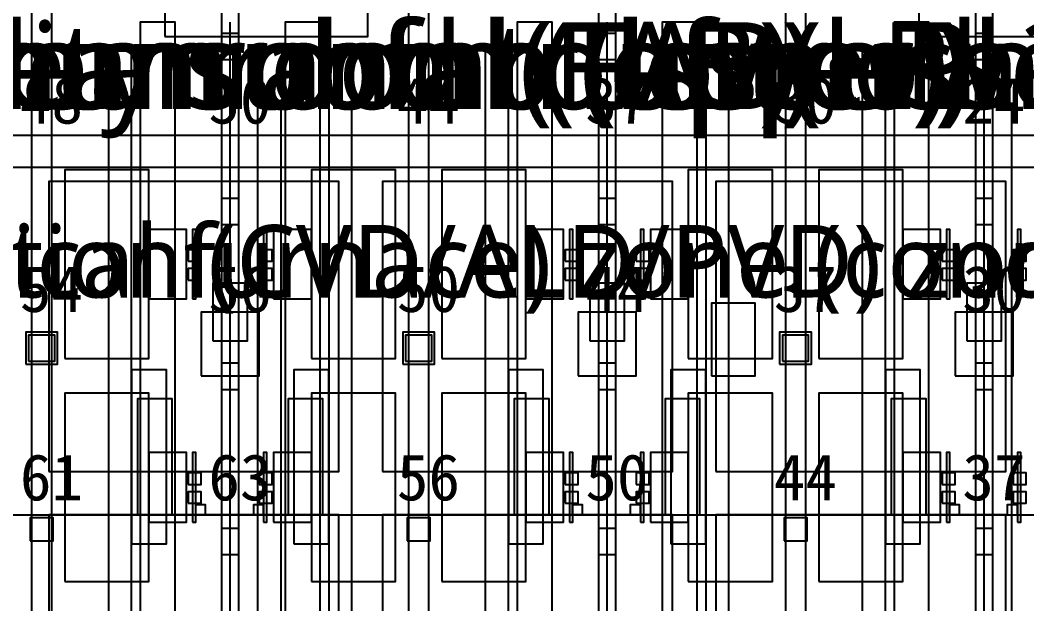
# Model space of a CAD drawing. Header units: metres. Extents: x -1640 to 1560, y -268 to 2338.
# Drawn here: x 67.01 to 101.72, y 1440.93 to 1461.07 of the extents above; entities that cross this region are included whole.
import ezdxf

# ---------------------------------------------------------------- set-up
doc = ezdxf.new("R2010")
doc.units = ezdxf.units.M
for name, color, linetype in [('1F_CHL', 4, 'Continuous'), ('1F_PUMP', 2, 'Continuous'), ('1F_SCR', 3, 'Continuous'), ('1F_STRUCT_COLUMN', 8, 'Continuous'), ('1F_TEXT', 7, 'Continuous'), ('2F_CSF_LATERAL_RACK_CONCEPT', 9, 'Continuous'), ('2F_RFG', 5, 'Continuous'), ('2F_STRUCT_COLUMN', 8, 'Continuous'), ('2F_TEXT', 7, 'Continuous'), ('2F_VMB', 6, 'Continuous'), ('3F_CLEANROOM_OVERHEAD_PIPE_DUCT_CONCEPT', 9, 'Continuous'), ('3F_CVD', 3, 'Continuous'), ('3F_EHS_EGRESS_DIST_M', 2, 'Continuous'), ('3F_FOUP', 5, 'Continuous'), ('3F_OHT', 9, 'Continuous'), ('3F_OHTV', 1, 'Continuous'), ('3F_STRUCT_COLUMN', 8, 'Continuous'), ('3F_TBAR', 6, 'Continuous'), ('3F_TEXT', 7, 'Continuous'), ('4F_FFU', 1, 'Continuous'), ('4F_STRUCT_PLENUM_TRUSS_CONCEPT', 9, 'Continuous'), ('4F_TEXT', 7, 'Continuous'), ('5F_CHL', 4, 'Continuous'), ('5F_PUMP', 2, 'Continuous'), ('5F_SCR', 3, 'Continuous'), ('5F_STRUCT_COLUMN', 8, 'Continuous'), ('5F_TEXT', 7, 'Continuous'), ('6F_CSF_LATERAL_RACK_CONCEPT', 9, 'Continuous'), ('6F_RFG', 5, 'Continuous'), ('6F_STRUCT_COLUMN', 8, 'Continuous'), ('6F_TEXT', 7, 'Continuous'), ('6F_VMB', 6, 'Continuous'), ('7F_CLEANROOM_OVERHEAD_PIPE_DUCT_CONCEPT', 9, 'Continuous'), ('7F_CVD', 3, 'Continuous'), ('7F_EHS_EGRESS_DIST_M', 2, 'Continuous'), ('7F_FOUP', 5, 'Continuous'), ('7F_OHT', 9, 'Continuous'), ('7F_OHTV', 1, 'Continuous'), ('7F_STRUCT_COLUMN', 8, 'Continuous'), ('7F_TBAR', 6, 'Continuous'), ('7F_TEXT', 7, 'Continuous'), ('8F_FFU', 1, 'Continuous'), ('8F_STRUCT_PLENUM_TRUSS_CONCEPT', 9, 'Continuous'), ('8F_TEXT', 7, 'Continuous'), ('EHS_GAS_SUPPLY', 3, 'Continuous'), ('EHS_PROCESS_EXHAUST', 1, 'Continuous'), ('EHS_TREATED_EXHAUST', 30, 'Continuous'), ('RF_RSC', 4, 'Continuous'), ('UTIL_GAS.SPEC_CONCEPT', 3, 'Continuous'), ('UTIL_PCW.R_CONCEPT', 1, 'Continuous'), ('UTIL_PCW.S_CONCEPT', 6, 'Continuous'), ('UTIL_UPW.R_CONCEPT', 2, 'Continuous'), ('UTIL_UPW.S_CONCEPT', 1, 'Continuous')]:
    doc.layers.add(name, color=color, linetype=linetype)
doc.styles.add('KO', font='malgun.ttf')

msp = doc.modelspace()

# ---------------------------------------------------------------- linework, layer by layer
at = {"layer": '1F_CHL'}
msp.add_lwpolyline([(90.85, 1448.8), (92.35, 1448.8), (92.35, 1451.3), (90.85, 1451.3)], close=True, dxfattribs=at)
at = {"layer": '1F_PUMP'}
for points in [[(71.05, 1444), (72.25, 1444), (72.25, 1448), (71.05, 1448)], [(76.25, 1444), (77.45, 1444), (77.45, 1448), (76.25, 1448)], [(84.05, 1444), (85.25, 1444), (85.25, 1448), (84.05, 1448)], [(89.25, 1444), (90.45, 1444), (90.45, 1448), (89.25, 1448)], [(97.05, 1444), (98.25, 1444), (98.25, 1448), (97.05, 1448)]]:
    msp.add_lwpolyline(points, close=True, dxfattribs=at)
at = {"layer": '1F_SCR'}
for points in [[(73.25, 1448.8), (75.25, 1448.8), (75.25, 1451), (73.25, 1451)], [(86.25, 1448.8), (88.25, 1448.8), (88.25, 1451), (86.25, 1451)], [(99.25, 1448.8), (101.25, 1448.8), (101.25, 1451), (99.25, 1451)]]:
    msp.add_lwpolyline(points, close=True, dxfattribs=at)
at = {"layer": '1F_STRUCT_COLUMN'}
for points in [[(67.2, 1449.2), (68.3, 1449.2), (68.3, 1450.3), (67.2, 1450.3)], [(80.2, 1449.2), (81.3, 1449.2), (81.3, 1450.3), (80.2, 1450.3)], [(93.2, 1449.2), (94.3, 1449.2), (94.3, 1450.3), (93.2, 1450.3)]]:
    msp.add_lwpolyline(points, close=True, dxfattribs=at)
at = {"layer": '2F_CSF_LATERAL_RACK_CONCEPT'}
for points in [[(70.05, 1310), (70.85, 1310), (70.85, 1460), (70.05, 1460)], [(77.65, 1310), (78.45, 1310), (78.45, 1460), (77.65, 1460)], [(83.05, 1310), (83.85, 1310), (83.85, 1460), (83.05, 1460)], [(90.65, 1310), (91.45, 1310), (91.45, 1460), (90.65, 1460)], [(96.05, 1310), (96.85, 1310), (96.85, 1460), (96.05, 1460)]]:
    msp.add_lwpolyline(points, close=True, dxfattribs=at)
at = {"layer": '2F_RFG'}
for points in [[(70.85, 1443), (72.05, 1443), (72.05, 1449), (70.85, 1449)], [(76.45, 1443), (77.65, 1443), (77.65, 1449), (76.45, 1449)], [(83.85, 1443), (85.05, 1443), (85.05, 1449), (83.85, 1449)], [(89.45, 1443), (90.65, 1443), (90.65, 1449), (89.45, 1449)], [(96.85, 1443), (98.05, 1443), (98.05, 1449), (96.85, 1449)]]:
    msp.add_lwpolyline(points, close=True, dxfattribs=at)
at = {"layer": '2F_STRUCT_COLUMN'}
for points in [[(67.3, 1449.3), (68.2, 1449.3), (68.2, 1450.2), (67.3, 1450.2)], [(80.3, 1449.3), (81.2, 1449.3), (81.2, 1450.2), (80.3, 1450.2)], [(93.3, 1449.3), (94.2, 1449.3), (94.2, 1450.2), (93.3, 1450.2)]]:
    msp.add_lwpolyline(points, close=True, dxfattribs=at)
at = {"layer": '2F_VMB'}
for points in [[(73.65, 1450), (74.85, 1450), (74.85, 1452), (73.65, 1452)], [(86.65, 1450), (87.85, 1450), (87.85, 1452), (86.65, 1452)], [(99.65, 1450), (100.85, 1450), (100.85, 1452), (99.65, 1452)]]:
    msp.add_lwpolyline(points, close=True, dxfattribs=at)
at = {"layer": '3F_CLEANROOM_OVERHEAD_PIPE_DUCT_CONCEPT'}
for points in [[(71.15, 1309), (72.35, 1309), (72.35, 1461), (71.15, 1461)], [(76.15, 1309), (77.35, 1309), (77.35, 1461), (76.15, 1461)], [(84.15, 1309), (85.35, 1309), (85.35, 1461), (84.15, 1461)], [(89.15, 1309), (90.35, 1309), (90.35, 1461), (89.15, 1461)], [(97.15, 1309), (98.35, 1309), (98.35, 1461), (97.15, 1461)]]:
    msp.add_lwpolyline(points, close=True, dxfattribs=at)
at = {"layer": '3F_CVD'}
for points in [[(68.55, 1449.4), (71.45, 1449.4), (71.45, 1455.9), (68.55, 1455.9)], [(77.05, 1449.4), (79.95, 1449.4), (79.95, 1455.9), (77.05, 1455.9)], [(81.55, 1449.4), (84.45, 1449.4), (84.45, 1455.9), (81.55, 1455.9)], [(90.05, 1449.4), (92.95, 1449.4), (92.95, 1455.9), (90.05, 1455.9)], [(94.55, 1449.4), (97.45, 1449.4), (97.45, 1455.9), (94.55, 1455.9)], [(71.45, 1451.45), (72.75, 1451.45), (72.75, 1453.85), (71.45, 1453.85)], [(75.75, 1451.45), (77.05, 1451.45), (77.05, 1453.85), (75.75, 1453.85)], [(84.45, 1451.45), (85.75, 1451.45), (85.75, 1453.85), (84.45, 1453.85)], [(88.75, 1451.45), (90.05, 1451.45), (90.05, 1453.85), (88.75, 1453.85)], [(97.45, 1451.45), (98.75, 1451.45), (98.75, 1453.85), (97.45, 1453.85)], [(68.55, 1441.7), (71.45, 1441.7), (71.45, 1448.2), (68.55, 1448.2)], [(77.05, 1441.7), (79.95, 1441.7), (79.95, 1448.2), (77.05, 1448.2)], [(81.55, 1441.7), (84.45, 1441.7), (84.45, 1448.2), (81.55, 1448.2)], [(90.05, 1441.7), (92.95, 1441.7), (92.95, 1448.2), (90.05, 1448.2)], [(94.55, 1441.7), (97.45, 1441.7), (97.45, 1448.2), (94.55, 1448.2)], [(71.45, 1443.75), (72.75, 1443.75), (72.75, 1446.15), (71.45, 1446.15)], [(75.75, 1443.75), (77.05, 1443.75), (77.05, 1446.15), (75.75, 1446.15)], [(84.45, 1443.75), (85.75, 1443.75), (85.75, 1446.15), (84.45, 1446.15)], [(88.75, 1443.75), (90.05, 1443.75), (90.05, 1446.15), (88.75, 1446.15)], [(97.45, 1443.75), (98.75, 1443.75), (98.75, 1446.15), (97.45, 1446.15)]]:
    msp.add_lwpolyline(points, close=True, dxfattribs=at)
at = {"layer": '3F_FOUP'}
for points in [[(72.8, 1452.75), (73.25, 1452.75), (73.25, 1453.15), (72.8, 1453.15)], [(75.25, 1452.75), (75.7, 1452.75), (75.7, 1453.15), (75.25, 1453.15)], [(85.8, 1452.75), (86.25, 1452.75), (86.25, 1453.15), (85.8, 1453.15)], [(88.25, 1452.75), (88.7, 1452.75), (88.7, 1453.15), (88.25, 1453.15)], [(98.8, 1452.75), (99.25, 1452.75), (99.25, 1453.15), (98.8, 1453.15)], [(101.25, 1452.75), (101.7, 1452.75), (101.7, 1453.15), (101.25, 1453.15)], [(72.8, 1452.1), (73.25, 1452.1), (73.25, 1452.5), (72.8, 1452.5)], [(75.25, 1452.1), (75.7, 1452.1), (75.7, 1452.5), (75.25, 1452.5)], [(85.8, 1452.1), (86.25, 1452.1), (86.25, 1452.5), (85.8, 1452.5)], [(88.25, 1452.1), (88.7, 1452.1), (88.7, 1452.5), (88.25, 1452.5)], [(98.8, 1452.1), (99.25, 1452.1), (99.25, 1452.5), (98.8, 1452.5)], [(101.25, 1452.1), (101.7, 1452.1), (101.7, 1452.5), (101.25, 1452.5)], [(72.8, 1445.05), (73.25, 1445.05), (73.25, 1445.45), (72.8, 1445.45)], [(75.25, 1445.05), (75.7, 1445.05), (75.7, 1445.45), (75.25, 1445.45)], [(85.8, 1445.05), (86.25, 1445.05), (86.25, 1445.45), (85.8, 1445.45)], [(88.25, 1445.05), (88.7, 1445.05), (88.7, 1445.45), (88.25, 1445.45)], [(98.8, 1445.05), (99.25, 1445.05), (99.25, 1445.45), (98.8, 1445.45)], [(101.25, 1445.05), (101.7, 1445.05), (101.7, 1445.45), (101.25, 1445.45)], [(72.8, 1444.4), (73.25, 1444.4), (73.25, 1444.8), (72.8, 1444.8)], [(75.25, 1444.4), (75.7, 1444.4), (75.7, 1444.8), (75.25, 1444.8)], [(85.8, 1444.4), (86.25, 1444.4), (86.25, 1444.8), (85.8, 1444.8)], [(88.25, 1444.4), (88.7, 1444.4), (88.7, 1444.8), (88.25, 1444.8)], [(98.8, 1444.4), (99.25, 1444.4), (99.25, 1444.8), (98.8, 1444.8)], [(101.25, 1444.4), (101.7, 1444.4), (101.7, 1444.8), (101.25, 1444.8)]]:
    msp.add_lwpolyline(points, close=True, dxfattribs=at)
at = {"layer": '3F_OHT'}
for p, q in [((74.25, 1389), (74.25, 1461)), ((87.25, 1389), (87.25, 1461)), ((100.25, 1389), (100.25, 1461))]:
    msp.add_line(p, q, dxfattribs=at)
at = {"layer": '3F_OHTV'}
for points in [[(73.95, 1459.71), (74.55, 1459.71), (74.55, 1460.61), (73.95, 1460.61)], [(86.95, 1459.71), (87.55, 1459.71), (87.55, 1460.61), (86.95, 1460.61)], [(99.95, 1459.71), (100.55, 1459.71), (100.55, 1460.61), (99.95, 1460.61)], [(73.95, 1454.02), (74.55, 1454.02), (74.55, 1454.92), (73.95, 1454.92)], [(86.95, 1454.02), (87.55, 1454.02), (87.55, 1454.92), (86.95, 1454.92)], [(99.95, 1454.02), (100.55, 1454.02), (100.55, 1454.92), (99.95, 1454.92)], [(73.95, 1448.33), (74.55, 1448.33), (74.55, 1449.23), (73.95, 1449.23)], [(86.95, 1448.33), (87.55, 1448.33), (87.55, 1449.23), (86.95, 1449.23)], [(99.95, 1448.33), (100.55, 1448.33), (100.55, 1449.23), (99.95, 1449.23)], [(73.95, 1442.63), (74.55, 1442.63), (74.55, 1443.53), (73.95, 1443.53)], [(86.95, 1442.63), (87.55, 1442.63), (87.55, 1443.53), (86.95, 1443.53)], [(99.95, 1442.63), (100.55, 1442.63), (100.55, 1443.53), (99.95, 1443.53)]]:
    msp.add_lwpolyline(points, close=True, dxfattribs=at)
at = {"layer": '3F_STRUCT_COLUMN'}
for points in [[(67.35, 1443.1), (68.15, 1443.1), (68.15, 1443.9), (67.35, 1443.9)], [(80.35, 1443.1), (81.15, 1443.1), (81.15, 1443.9), (80.35, 1443.9)], [(93.35, 1443.1), (94.15, 1443.1), (94.15, 1443.9), (93.35, 1443.9)]]:
    msp.add_lwpolyline(points, close=True, dxfattribs=at)
at = {"layer": '3F_TBAR'}
for points in [[(72.95, 1451.45), (73.07, 1451.45), (73.07, 1453.85), (72.95, 1453.85)], [(75.4, 1451.45), (75.52, 1451.45), (75.52, 1453.85), (75.4, 1453.85)], [(85.95, 1451.45), (86.07, 1451.45), (86.07, 1453.85), (85.95, 1453.85)], [(88.4, 1451.45), (88.52, 1451.45), (88.52, 1453.85), (88.4, 1453.85)], [(98.95, 1451.45), (99.07, 1451.45), (99.07, 1453.85), (98.95, 1453.85)], [(101.4, 1451.45), (101.52, 1451.45), (101.52, 1453.85), (101.4, 1453.85)], [(72.95, 1443.75), (73.07, 1443.75), (73.07, 1446.15), (72.95, 1446.15)], [(75.4, 1443.75), (75.52, 1443.75), (75.52, 1446.15), (75.4, 1446.15)], [(85.95, 1443.75), (86.07, 1443.75), (86.07, 1446.15), (85.95, 1446.15)], [(88.4, 1443.75), (88.52, 1443.75), (88.52, 1446.15), (88.4, 1446.15)], [(98.95, 1443.75), (99.07, 1443.75), (99.07, 1446.15), (98.95, 1446.15)], [(101.4, 1443.75), (101.52, 1443.75), (101.52, 1446.15), (101.4, 1446.15)]]:
    msp.add_lwpolyline(points, close=True, dxfattribs=at)
at = {"layer": '4F_FFU'}
for points in [[(68, 1445.5), (78, 1445.5), (78, 1455.5), (68, 1455.5)], [(79.5, 1445.5), (89.5, 1445.5), (89.5, 1455.5), (79.5, 1455.5)], [(91, 1445.5), (101, 1445.5), (101, 1455.5), (91, 1455.5)], [(68, 1434), (78, 1434), (78, 1444), (68, 1444)], [(79.5, 1434), (89.5, 1434), (89.5, 1444), (79.5, 1444)], [(91, 1434), (101, 1434), (101, 1444), (91, 1444)]]:
    msp.add_lwpolyline(points, close=True, dxfattribs=at)
at = {"layer": '4F_STRUCT_PLENUM_TRUSS_CONCEPT'}
for points in [[(67.4, 1306), (68.1, 1306), (68.1, 1464), (67.4, 1464)], [(80.4, 1306), (81.1, 1306), (81.1, 1464), (80.4, 1464)], [(93.4, 1306), (94.1, 1306), (94.1, 1464), (93.4, 1464)]]:
    msp.add_lwpolyline(points, close=True, dxfattribs=at)
at = {"layer": '5F_CHL'}
msp.add_lwpolyline([(90.85, 1448.8), (92.35, 1448.8), (92.35, 1451.3), (90.85, 1451.3)], close=True, dxfattribs=at)
at = {"layer": '5F_PUMP'}
for points in [[(71.05, 1444), (72.25, 1444), (72.25, 1448), (71.05, 1448)], [(76.25, 1444), (77.45, 1444), (77.45, 1448), (76.25, 1448)], [(84.05, 1444), (85.25, 1444), (85.25, 1448), (84.05, 1448)], [(89.25, 1444), (90.45, 1444), (90.45, 1448), (89.25, 1448)], [(97.05, 1444), (98.25, 1444), (98.25, 1448), (97.05, 1448)]]:
    msp.add_lwpolyline(points, close=True, dxfattribs=at)
at = {"layer": '5F_SCR'}
for points in [[(73.25, 1448.8), (75.25, 1448.8), (75.25, 1451), (73.25, 1451)], [(86.25, 1448.8), (88.25, 1448.8), (88.25, 1451), (86.25, 1451)], [(99.25, 1448.8), (101.25, 1448.8), (101.25, 1451), (99.25, 1451)]]:
    msp.add_lwpolyline(points, close=True, dxfattribs=at)
at = {"layer": '5F_STRUCT_COLUMN'}
for points in [[(67.2, 1449.2), (68.3, 1449.2), (68.3, 1450.3), (67.2, 1450.3)], [(80.2, 1449.2), (81.3, 1449.2), (81.3, 1450.3), (80.2, 1450.3)], [(93.2, 1449.2), (94.3, 1449.2), (94.3, 1450.3), (93.2, 1450.3)]]:
    msp.add_lwpolyline(points, close=True, dxfattribs=at)
at = {"layer": '6F_CSF_LATERAL_RACK_CONCEPT'}
for points in [[(70.05, 1310), (70.85, 1310), (70.85, 1460), (70.05, 1460)], [(77.65, 1310), (78.45, 1310), (78.45, 1460), (77.65, 1460)], [(83.05, 1310), (83.85, 1310), (83.85, 1460), (83.05, 1460)], [(90.65, 1310), (91.45, 1310), (91.45, 1460), (90.65, 1460)], [(96.05, 1310), (96.85, 1310), (96.85, 1460), (96.05, 1460)]]:
    msp.add_lwpolyline(points, close=True, dxfattribs=at)
at = {"layer": '6F_RFG'}
for points in [[(70.85, 1443), (72.05, 1443), (72.05, 1449), (70.85, 1449)], [(76.45, 1443), (77.65, 1443), (77.65, 1449), (76.45, 1449)], [(83.85, 1443), (85.05, 1443), (85.05, 1449), (83.85, 1449)], [(89.45, 1443), (90.65, 1443), (90.65, 1449), (89.45, 1449)], [(96.85, 1443), (98.05, 1443), (98.05, 1449), (96.85, 1449)]]:
    msp.add_lwpolyline(points, close=True, dxfattribs=at)
at = {"layer": '6F_STRUCT_COLUMN'}
for points in [[(67.3, 1449.3), (68.2, 1449.3), (68.2, 1450.2), (67.3, 1450.2)], [(80.3, 1449.3), (81.2, 1449.3), (81.2, 1450.2), (80.3, 1450.2)], [(93.3, 1449.3), (94.2, 1449.3), (94.2, 1450.2), (93.3, 1450.2)]]:
    msp.add_lwpolyline(points, close=True, dxfattribs=at)
at = {"layer": '6F_VMB'}
for points in [[(73.65, 1450), (74.85, 1450), (74.85, 1452), (73.65, 1452)], [(86.65, 1450), (87.85, 1450), (87.85, 1452), (86.65, 1452)], [(99.65, 1450), (100.85, 1450), (100.85, 1452), (99.65, 1452)]]:
    msp.add_lwpolyline(points, close=True, dxfattribs=at)
at = {"layer": '7F_CLEANROOM_OVERHEAD_PIPE_DUCT_CONCEPT'}
for points in [[(71.15, 1309), (72.35, 1309), (72.35, 1461), (71.15, 1461)], [(76.15, 1309), (77.35, 1309), (77.35, 1461), (76.15, 1461)], [(84.15, 1309), (85.35, 1309), (85.35, 1461), (84.15, 1461)], [(89.15, 1309), (90.35, 1309), (90.35, 1461), (89.15, 1461)], [(97.15, 1309), (98.35, 1309), (98.35, 1461), (97.15, 1461)]]:
    msp.add_lwpolyline(points, close=True, dxfattribs=at)
at = {"layer": '7F_CVD'}
for points in [[(68.55, 1449.4), (71.45, 1449.4), (71.45, 1455.9), (68.55, 1455.9)], [(77.05, 1449.4), (79.95, 1449.4), (79.95, 1455.9), (77.05, 1455.9)], [(81.55, 1449.4), (84.45, 1449.4), (84.45, 1455.9), (81.55, 1455.9)], [(90.05, 1449.4), (92.95, 1449.4), (92.95, 1455.9), (90.05, 1455.9)], [(94.55, 1449.4), (97.45, 1449.4), (97.45, 1455.9), (94.55, 1455.9)], [(71.45, 1451.45), (72.75, 1451.45), (72.75, 1453.85), (71.45, 1453.85)], [(75.75, 1451.45), (77.05, 1451.45), (77.05, 1453.85), (75.75, 1453.85)], [(84.45, 1451.45), (85.75, 1451.45), (85.75, 1453.85), (84.45, 1453.85)], [(88.75, 1451.45), (90.05, 1451.45), (90.05, 1453.85), (88.75, 1453.85)], [(97.45, 1451.45), (98.75, 1451.45), (98.75, 1453.85), (97.45, 1453.85)], [(68.55, 1441.7), (71.45, 1441.7), (71.45, 1448.2), (68.55, 1448.2)], [(77.05, 1441.7), (79.95, 1441.7), (79.95, 1448.2), (77.05, 1448.2)], [(81.55, 1441.7), (84.45, 1441.7), (84.45, 1448.2), (81.55, 1448.2)], [(90.05, 1441.7), (92.95, 1441.7), (92.95, 1448.2), (90.05, 1448.2)], [(94.55, 1441.7), (97.45, 1441.7), (97.45, 1448.2), (94.55, 1448.2)], [(71.45, 1443.75), (72.75, 1443.75), (72.75, 1446.15), (71.45, 1446.15)], [(75.75, 1443.75), (77.05, 1443.75), (77.05, 1446.15), (75.75, 1446.15)], [(84.45, 1443.75), (85.75, 1443.75), (85.75, 1446.15), (84.45, 1446.15)], [(88.75, 1443.75), (90.05, 1443.75), (90.05, 1446.15), (88.75, 1446.15)], [(97.45, 1443.75), (98.75, 1443.75), (98.75, 1446.15), (97.45, 1446.15)]]:
    msp.add_lwpolyline(points, close=True, dxfattribs=at)
at = {"layer": '7F_FOUP'}
for points in [[(72.8, 1452.75), (73.25, 1452.75), (73.25, 1453.15), (72.8, 1453.15)], [(75.25, 1452.75), (75.7, 1452.75), (75.7, 1453.15), (75.25, 1453.15)], [(85.8, 1452.75), (86.25, 1452.75), (86.25, 1453.15), (85.8, 1453.15)], [(88.25, 1452.75), (88.7, 1452.75), (88.7, 1453.15), (88.25, 1453.15)], [(98.8, 1452.75), (99.25, 1452.75), (99.25, 1453.15), (98.8, 1453.15)], [(101.25, 1452.75), (101.7, 1452.75), (101.7, 1453.15), (101.25, 1453.15)], [(72.8, 1452.1), (73.25, 1452.1), (73.25, 1452.5), (72.8, 1452.5)], [(75.25, 1452.1), (75.7, 1452.1), (75.7, 1452.5), (75.25, 1452.5)], [(85.8, 1452.1), (86.25, 1452.1), (86.25, 1452.5), (85.8, 1452.5)], [(88.25, 1452.1), (88.7, 1452.1), (88.7, 1452.5), (88.25, 1452.5)], [(98.8, 1452.1), (99.25, 1452.1), (99.25, 1452.5), (98.8, 1452.5)], [(101.25, 1452.1), (101.7, 1452.1), (101.7, 1452.5), (101.25, 1452.5)], [(72.8, 1445.05), (73.25, 1445.05), (73.25, 1445.45), (72.8, 1445.45)], [(75.25, 1445.05), (75.7, 1445.05), (75.7, 1445.45), (75.25, 1445.45)], [(85.8, 1445.05), (86.25, 1445.05), (86.25, 1445.45), (85.8, 1445.45)], [(88.25, 1445.05), (88.7, 1445.05), (88.7, 1445.45), (88.25, 1445.45)], [(98.8, 1445.05), (99.25, 1445.05), (99.25, 1445.45), (98.8, 1445.45)], [(101.25, 1445.05), (101.7, 1445.05), (101.7, 1445.45), (101.25, 1445.45)], [(72.8, 1444.4), (73.25, 1444.4), (73.25, 1444.8), (72.8, 1444.8)], [(75.25, 1444.4), (75.7, 1444.4), (75.7, 1444.8), (75.25, 1444.8)], [(85.8, 1444.4), (86.25, 1444.4), (86.25, 1444.8), (85.8, 1444.8)], [(88.25, 1444.4), (88.7, 1444.4), (88.7, 1444.8), (88.25, 1444.8)], [(98.8, 1444.4), (99.25, 1444.4), (99.25, 1444.8), (98.8, 1444.8)], [(101.25, 1444.4), (101.7, 1444.4), (101.7, 1444.8), (101.25, 1444.8)]]:
    msp.add_lwpolyline(points, close=True, dxfattribs=at)
at = {"layer": '7F_OHT'}
for p, q in [((74.25, 1389), (74.25, 1461)), ((87.25, 1389), (87.25, 1461)), ((100.25, 1389), (100.25, 1461))]:
    msp.add_line(p, q, dxfattribs=at)
at = {"layer": '7F_OHTV'}
for points in [[(73.95, 1459.71), (74.55, 1459.71), (74.55, 1460.61), (73.95, 1460.61)], [(86.95, 1459.71), (87.55, 1459.71), (87.55, 1460.61), (86.95, 1460.61)], [(99.95, 1459.71), (100.55, 1459.71), (100.55, 1460.61), (99.95, 1460.61)], [(73.95, 1454.02), (74.55, 1454.02), (74.55, 1454.92), (73.95, 1454.92)], [(86.95, 1454.02), (87.55, 1454.02), (87.55, 1454.92), (86.95, 1454.92)], [(99.95, 1454.02), (100.55, 1454.02), (100.55, 1454.92), (99.95, 1454.92)], [(73.95, 1448.33), (74.55, 1448.33), (74.55, 1449.23), (73.95, 1449.23)], [(86.95, 1448.33), (87.55, 1448.33), (87.55, 1449.23), (86.95, 1449.23)], [(99.95, 1448.33), (100.55, 1448.33), (100.55, 1449.23), (99.95, 1449.23)], [(73.95, 1442.63), (74.55, 1442.63), (74.55, 1443.53), (73.95, 1443.53)], [(86.95, 1442.63), (87.55, 1442.63), (87.55, 1443.53), (86.95, 1443.53)], [(99.95, 1442.63), (100.55, 1442.63), (100.55, 1443.53), (99.95, 1443.53)]]:
    msp.add_lwpolyline(points, close=True, dxfattribs=at)
at = {"layer": '7F_STRUCT_COLUMN'}
for points in [[(67.35, 1443.1), (68.15, 1443.1), (68.15, 1443.9), (67.35, 1443.9)], [(80.35, 1443.1), (81.15, 1443.1), (81.15, 1443.9), (80.35, 1443.9)], [(93.35, 1443.1), (94.15, 1443.1), (94.15, 1443.9), (93.35, 1443.9)]]:
    msp.add_lwpolyline(points, close=True, dxfattribs=at)
at = {"layer": '7F_TBAR'}
for points in [[(72.95, 1451.45), (73.07, 1451.45), (73.07, 1453.85), (72.95, 1453.85)], [(75.4, 1451.45), (75.52, 1451.45), (75.52, 1453.85), (75.4, 1453.85)], [(85.95, 1451.45), (86.07, 1451.45), (86.07, 1453.85), (85.95, 1453.85)], [(88.4, 1451.45), (88.52, 1451.45), (88.52, 1453.85), (88.4, 1453.85)], [(98.95, 1451.45), (99.07, 1451.45), (99.07, 1453.85), (98.95, 1453.85)], [(101.4, 1451.45), (101.52, 1451.45), (101.52, 1453.85), (101.4, 1453.85)], [(72.95, 1443.75), (73.07, 1443.75), (73.07, 1446.15), (72.95, 1446.15)], [(75.4, 1443.75), (75.52, 1443.75), (75.52, 1446.15), (75.4, 1446.15)], [(85.95, 1443.75), (86.07, 1443.75), (86.07, 1446.15), (85.95, 1446.15)], [(88.4, 1443.75), (88.52, 1443.75), (88.52, 1446.15), (88.4, 1446.15)], [(98.95, 1443.75), (99.07, 1443.75), (99.07, 1446.15), (98.95, 1446.15)], [(101.4, 1443.75), (101.52, 1443.75), (101.52, 1446.15), (101.4, 1446.15)]]:
    msp.add_lwpolyline(points, close=True, dxfattribs=at)
at = {"layer": '8F_FFU'}
for points in [[(68, 1445.5), (78, 1445.5), (78, 1455.5), (68, 1455.5)], [(79.5, 1445.5), (89.5, 1445.5), (89.5, 1455.5), (79.5, 1455.5)], [(91, 1445.5), (101, 1445.5), (101, 1455.5), (91, 1455.5)], [(68, 1434), (78, 1434), (78, 1444), (68, 1444)], [(79.5, 1434), (89.5, 1434), (89.5, 1444), (79.5, 1444)], [(91, 1434), (101, 1434), (101, 1444), (91, 1444)]]:
    msp.add_lwpolyline(points, close=True, dxfattribs=at)
at = {"layer": '8F_STRUCT_PLENUM_TRUSS_CONCEPT'}
for points in [[(67.4, 1306), (68.1, 1306), (68.1, 1464), (67.4, 1464)], [(80.4, 1306), (81.1, 1306), (81.1, 1464), (80.4, 1464)], [(93.4, 1306), (94.1, 1306), (94.1, 1464), (93.4, 1464)]]:
    msp.add_lwpolyline(points, close=True, dxfattribs=at)
at = {"layer": 'EHS_GAS_SUPPLY'}
for points in [[(75.05, 1444), (75.4, 1444), (75.4, 1444.35), (75.05, 1444.35)], [(75.05, 1444), (75.4, 1444), (75.4, 1444.35), (75.05, 1444.35)], [(88.05, 1444), (88.4, 1444), (88.4, 1444.35), (88.05, 1444.35)], [(88.05, 1444), (88.4, 1444), (88.4, 1444.35), (88.05, 1444.35)], [(101.05, 1444), (101.4, 1444), (101.4, 1444.35), (101.05, 1444.35)], [(101.05, 1444), (101.4, 1444), (101.4, 1444.35), (101.05, 1444.35)]]:
    msp.add_lwpolyline(points, close=True, dxfattribs=at)
at = {"layer": 'EHS_PROCESS_EXHAUST'}
for points in [[(73.05, 1444), (73.4, 1444), (73.4, 1444.35), (73.05, 1444.35)], [(73.05, 1444), (73.4, 1444), (73.4, 1444.35), (73.05, 1444.35)], [(86.05, 1444), (86.4, 1444), (86.4, 1444.35), (86.05, 1444.35)], [(86.05, 1444), (86.4, 1444), (86.4, 1444.35), (86.05, 1444.35)], [(99.05, 1444), (99.4, 1444), (99.4, 1444.35), (99.05, 1444.35)], [(99.05, 1444), (99.4, 1444), (99.4, 1444.35), (99.05, 1444.35)]]:
    msp.add_lwpolyline(points, close=True, dxfattribs=at)
at = {"layer": 'EHS_TREATED_EXHAUST'}
for points in [[(73.95, 1310), (74.55, 1310), (74.55, 1472), (73.95, 1472)], [(73.95, 1310), (74.55, 1310), (74.55, 1472), (73.95, 1472)], [(86.95, 1310), (87.55, 1310), (87.55, 1472), (86.95, 1472)], [(86.95, 1310), (87.55, 1310), (87.55, 1472), (86.95, 1472)], [(99.95, 1310), (100.55, 1310), (100.55, 1472), (99.95, 1472)], [(99.95, 1310), (100.55, 1310), (100.55, 1472), (99.95, 1472)]]:
    msp.add_lwpolyline(points, close=True, dxfattribs=at)
at = {"layer": 'RF_RSC'}
for points in [[(72, 1460.5), (79, 1460.5), (79, 1465.5), (72, 1465.5)], [(98, 1460.5), (105, 1460.5), (105, 1465.5), (98, 1465.5)]]:
    msp.add_lwpolyline(points, close=True, dxfattribs=at)
at = {"layer": 'UTIL_GAS.SPEC_CONCEPT'}
msp.add_line((-274.3, 1444), (293.3, 1444), dxfattribs=at)
msp.add_line((-274.3, 1444), (293.3, 1444), dxfattribs=at)
at = {"layer": 'UTIL_PCW.R_CONCEPT'}
msp.add_line((76.005, 1311.78), (76.005, 1458.23), dxfattribs=at)
msp.add_line((76.005, 1311.78), (76.005, 1458.23), dxfattribs=at)
at = {"layer": 'UTIL_PCW.S_CONCEPT'}
for p, q in [((75.205, 1311.78), (75.205, 1458.23)), ((75.205, 1311.78), (75.205, 1458.23)), ((101.205, 1311.78), (101.205, 1458.23)), ((101.205, 1311.78), (101.205, 1458.23))]:
    msp.add_line(p, q, dxfattribs=at)
at = {"layer": 'UTIL_UPW.R_CONCEPT'}
msp.add_line((-276.3, 1457.1), (293.3, 1457.1), dxfattribs=at)
msp.add_line((-276.3, 1457.1), (293.3, 1457.1), dxfattribs=at)
at = {"layer": 'UTIL_UPW.S_CONCEPT'}
msp.add_line((-276.3, 1456), (293.3, 1456), dxfattribs=at)
msp.add_line((-276.3, 1456), (293.3, 1456), dxfattribs=at)

# ---------------------------------------------------------------- texts
at = {"layer": '1F_TEXT', "style": 'KO'}
msp.add_text('P3 FAB 1F east · FSF · utility subfab (lower)', height=3, dxfattribs=at).set_placement((22.5, 1458))
at = {"layer": '2F_TEXT', "style": 'KO'}
msp.add_text('P3 FAB 2F east · CSF · clean subfab (lower)', height=3, dxfattribs=at).set_placement((22.5, 1458))
at = {"layer": '3F_EHS_EGRESS_DIST_M'}
for s, p in [('48', (67, 1457.5)), ('50', (73.5, 1457.5)), ('44', (80, 1457.5)), ('37', (86.5, 1457.5)), ('30', (93, 1457.5)), ('24', (99.5, 1457.5)), ('56', (73.5, 1451)), ('50', (80, 1451)), ('37', (93, 1451)), ('30', (99.5, 1451)), ('54', (67, 1451)), ('44', (86.5, 1451)), ('61', (67, 1444.5)), ('63', (73.5, 1444.5)), ('56', (80, 1444.5)), ('50', (86.5, 1444.5)), ('44', (93, 1444.5)), ('37', (99.5, 1444.5))]:
    msp.add_text(s, height=1.6, dxfattribs=at).set_placement(p)
at = {"layer": '3F_TEXT', "style": 'KO'}
for s, height, p in [('P3 FAB 3F east · lower cleanroom (FAB) · Ph3', 3, (22.5, 1458)), ('Diffusion / thermal (vertical furnace) zone (concept)', 2.5, (30.05, 1451.5)), ('Deposition (CVD/ALD/PVD) zone (concept)', 2.5, (56.05, 1451.5))]:
    msp.add_text(s, height=height, dxfattribs=at).set_placement(p)
at = {"layer": '4F_TEXT', "style": 'KO'}
msp.add_text('P3 FAB 4F east · FFU plenum and truss (lower)', height=3, dxfattribs=at).set_placement((22.5, 1458))
at = {"layer": '5F_TEXT', "style": 'KO'}
msp.add_text('P3 FAB 5F east · FSF · utility subfab (upper)', height=3, dxfattribs=at).set_placement((22.5, 1458))
at = {"layer": '6F_TEXT', "style": 'KO'}
msp.add_text('P3 FAB 6F east · CSF · clean subfab (upper)', height=3, dxfattribs=at).set_placement((22.5, 1458))
at = {"layer": '7F_EHS_EGRESS_DIST_M'}
for s, p in [('48', (67, 1457.5)), ('50', (73.5, 1457.5)), ('44', (80, 1457.5)), ('37', (86.5, 1457.5)), ('30', (93, 1457.5)), ('24', (99.5, 1457.5)), ('56', (73.5, 1451)), ('50', (80, 1451)), ('37', (93, 1451)), ('30', (99.5, 1451)), ('54', (67, 1451)), ('44', (86.5, 1451)), ('61', (67, 1444.5)), ('63', (73.5, 1444.5)), ('56', (80, 1444.5)), ('50', (86.5, 1444.5)), ('44', (93, 1444.5)), ('37', (99.5, 1444.5))]:
    msp.add_text(s, height=1.6, dxfattribs=at).set_placement(p)
at = {"layer": '7F_TEXT', "style": 'KO'}
for s, height, p in [('P3 FAB 7F east · upper cleanroom (FAB) · Ph4', 3, (22.5, 1458)), ('Diffusion / thermal (vertical furnace) zone (concept)', 2.5, (30.05, 1451.5)), ('Deposition (CVD/ALD/PVD) zone (concept)', 2.5, (56.05, 1451.5))]:
    msp.add_text(s, height=height, dxfattribs=at).set_placement(p)
at = {"layer": '8F_TEXT', "style": 'KO'}
msp.add_text('P3 FAB 8F east · FFU plenum and roof truss (upper)', height=3, dxfattribs=at).set_placement((22.5, 1458))

doc.saveas('drawing.dxf')
